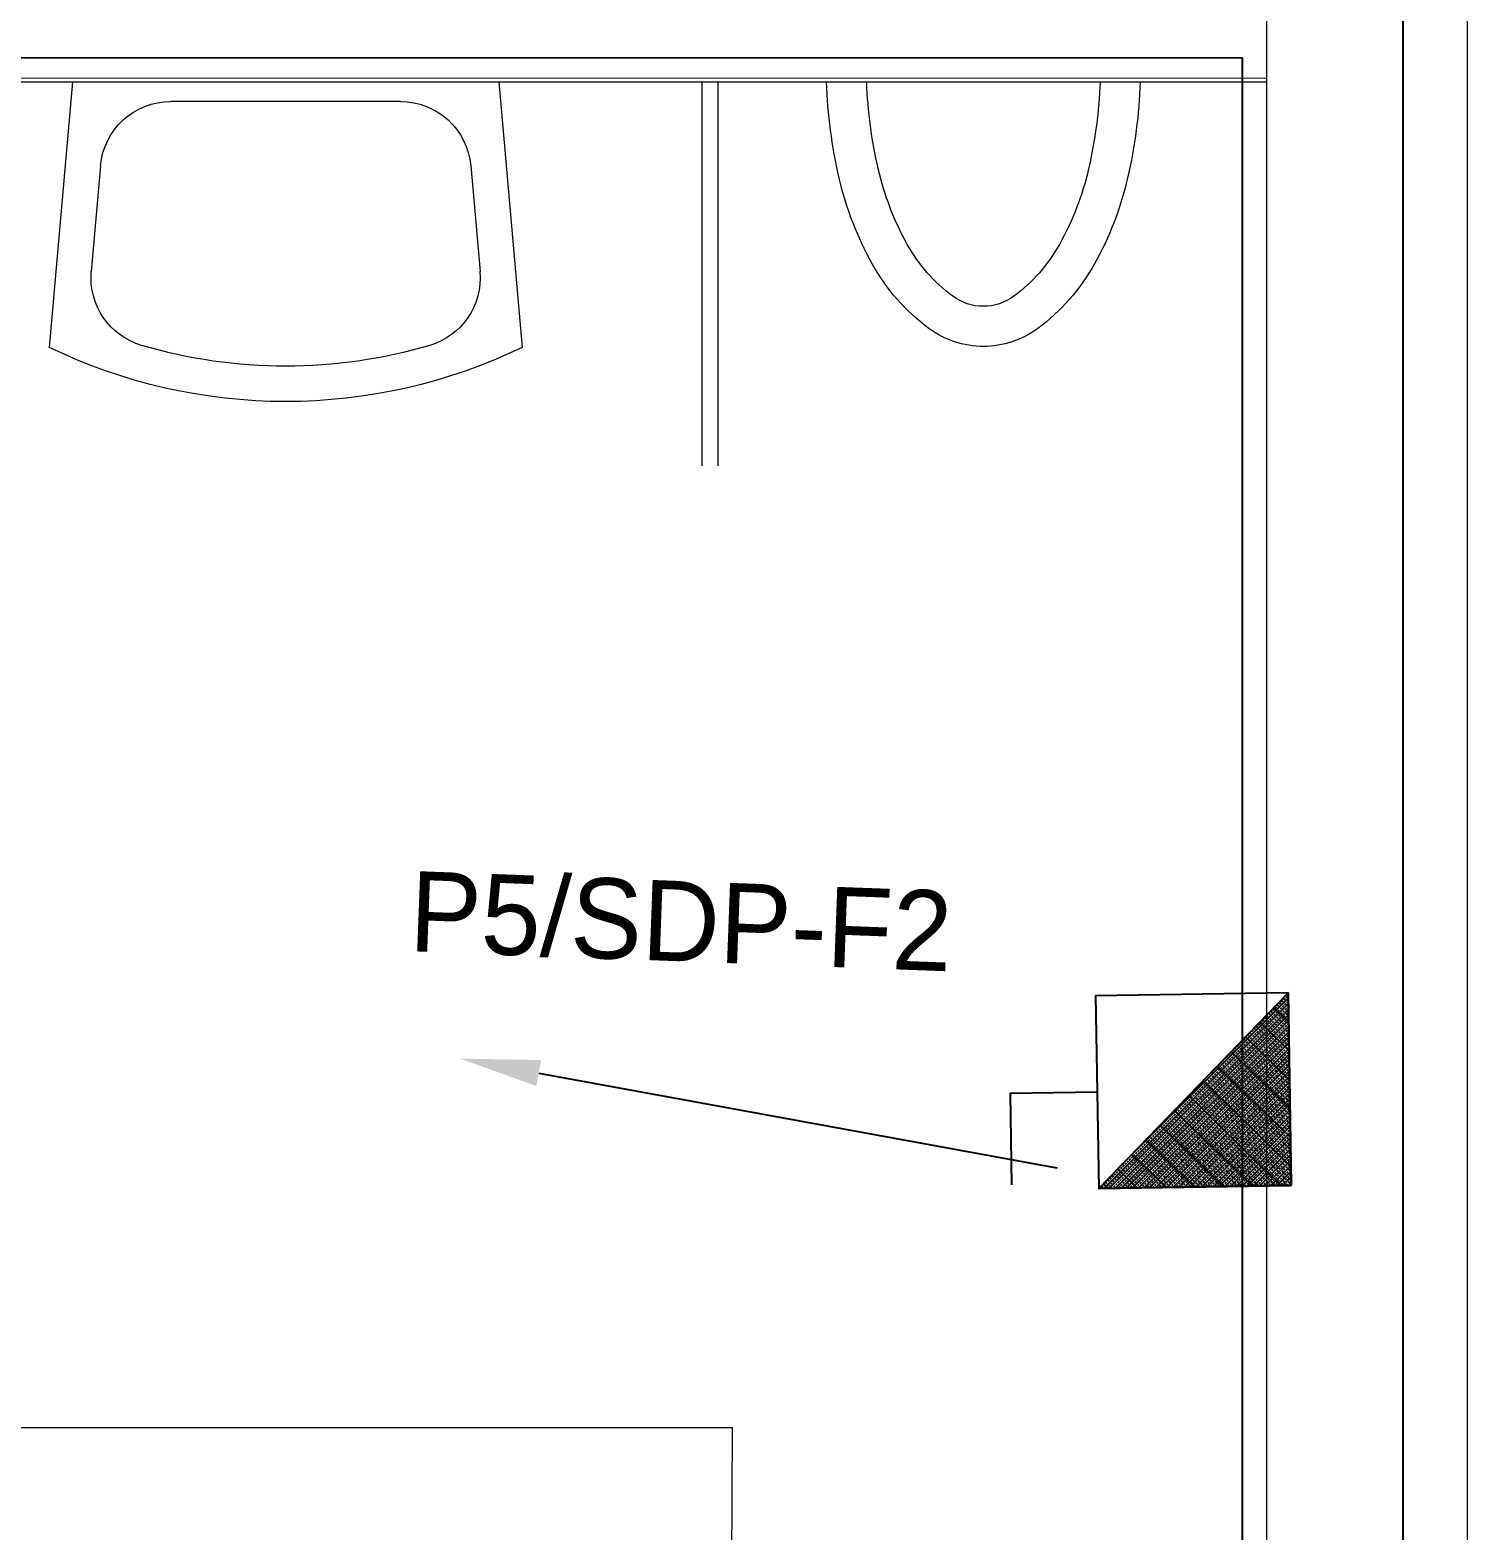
# Model space of a CAD drawing. Header units: inches. Extents: x 0 to 46333, y 12439 to 30520.
# Drawn here: x 17984 to 19775, y 17530 to 19401 of the extents above; entities that cross this region are included whole.
import ezdxf
from ezdxf import colors
from ezdxf.entities.mleader import LeaderData, LeaderLine
from ezdxf.enums import TextEntityAlignment as Align
from ezdxf.math import Vec2, Vec3

# ---------------------------------------------------------------- set-up
doc = ezdxf.new("R2010")
doc.units = ezdxf.units.IN
doc.header["$MEASUREMENT"] = 0
doc.linetypes.add('HIDDEN2', pattern=[0.1875, 0.125, -0.0625])
doc.layers.add('DLX_FL1_CONT', color=7, linetype='Continuous', true_color=0x969696)
for name, color, linetype, lineweight in [('DOOR', 2, 'Continuous', 0), ('WALL', 7, 'Continuous', 0), ('WC', 2, 'Continuous', 0), ('WINDOW', 4, 'Continuous', 0), ('WIRING', 3, 'Continuous', 0)]:
    doc.layers.add(name, color=color, linetype=linetype, lineweight=lineweight)
for name, color, linetype in [('E-PW-SYM', 7, 'Continuous'), ('E-PW-TXT', 2, 'Continuous'), ('Socket', 170, 'Continuous'), ('v.p', 7, 'Continuous'), ('veportes', 5, 'Continuous')]:
    doc.layers.add(name, color=color, linetype=linetype)
doc.styles.add('EN-SCL', font='swisscl.ttf')

# ---------------------------------------------------------------- blocks, each defined once
blk = doc.blocks.new('first floor civil')
at = {"layer": 'DOOR', "color": 9}
for p, q in [((601537, 124753.2), (601537, 125231.5)), ((601557, 124753.2), (601557, 125231.5))]:
    blk.add_line(p, q, dxfattribs=at)
at = {"layer": 'WALL', "color": 9}
for p, q in [((602240.5, 127590.7), (602240.5, 121515.7)), ((602490.5, 127590.7), (602490.5, 121515.7)), ((599539.3, 125236.8), (602240.5, 125236.3)), ((600489.2, 125231.5), (602239.6, 125231.5))]:
    blk.add_line(p, q, dxfattribs=at)
at = {"layer": 'WC', "color": 9}
for p, q in [((600752.2, 125231.5), (600723.3, 124900.5)), ((601283.7, 125231.5), (601312.6, 124900.5)), ((601161, 125207.2), (600874.9, 125207.2)), ((600787.2, 125126.9), (600775.7, 124995.1)), ((601248.7, 125126.9), (601260.2, 124995.1))]:
    blk.add_line(p, q, dxfattribs=at)
at = {"layer": 'WC', "color": 9, "extrusion": (0, 0, -1)}
for centre, radius, start, end in [((-602319.5, 125253), 627.7, 346.9925, 358.0401), ((-602319.5, 125253), 577.7, 346.9925, 357.8704), ((-601455.8, 125253), 577.7, 182.1296, 193.0075), ((-601455.8, 125253), 627.7, 181.9599, 193.0075), ((-600874.9, 125119.2), 88, 5, 90), ((-601161, 125119.2), 88, 90, 175), ((-602106, 125203.7), 358.6, 330.8517, 346.9925), ((-601669.3, 125203.7), 358.6, 193.0075, 209.1483), ((-602106, 125203.7), 408.6, 330.8517, 346.9925), ((-601669.3, 125203.7), 408.6, 193.0075, 209.1483), ((-601971.5, 125128.7), 204.6, 306.6021, 330.8517), ((-601803.7, 125128.7), 204.6, 209.1483, 233.3979), ((-601971.5, 125128.7), 254.6, 306.6021, 330.8517), ((-601803.7, 125128.7), 254.6, 209.1483, 233.3979), ((-600863.4, 124987.4), 88, 286.4816, 5), ((-601172.5, 124987.4), 88, 175, 253.5184), ((-601887.6, 125015.7), 63.9, 270, 306.6021), ((-601887.6, 125015.7), 63.9, 233.3979, 270), ((-601887.6, 125015.7), 113.9, 270, 306.6021), ((-601887.6, 125015.7), 113.9, 233.3979, 270), ((-601018, 125509.9), 676.8, 244.1908, 295.8092), ((-601018, 125509.9), 632.8, 253.5184, 286.4816)]:
    blk.add_arc(centre, radius, start, end, dxfattribs=at)
at = {"layer": 'WINDOW', "color": 9, "linetype": 'HIDDEN2'}
for p, q in [((602240.5, 125014.3), (602240.5, 122014.3)), ((602490.5, 125014.3), (602490.5, 122014.3))]:
    blk.add_line(p, q, dxfattribs=at)
blk = doc.blocks.new('E-DS02')
at = {"layer": 'E-PW-SYM'}
blk.add_line((176.8, 353.6), (-176.8, 0), dxfattribs=at)
blk.add_lwpolyline([(-176.8, 353.6), (-176.8, 0), (176.8, 0), (176.8, 353.6)], close=True, dxfattribs=at)
blk.add_lwpolyline([(176.8, 176.8), (336.7, 176.8), (336.7, 344.4)], dxfattribs=at)
at = {"layer": 'E-PW-TXT', "style": 'EN-SCL'}
for tag, p in [('DESCONNECT2', (545.4, 1109.9)), ('EQUIPMENT2', (545.4, 779.8))]:
    blk.add_attdef(tag, text='', height=250, dxfattribs=at).set_placement(p, align=Align.MIDDLE_LEFT)
blk.add_attdef('DISCON2.', text='', height=250, dxfattribs=at).set_placement((685.3, 202.6), align=Align.MIDDLE_CENTER)
blk = doc.blocks.new('S5')
at = {"linetype": 'Continuous'}
h = blk.add_hatch(dxfattribs=at)
h.set_pattern_fill('ANSI31', color=1, scale=300, style=0)
h.paths.add_polyline_path([(-457.3, -196.7), (-103.8, -550.2), (-457.3, -550.2)])
blk.add_lwpolyline([(-457.3, -196.7), (-103.8, -550.2), (-457.3, -550.2), (-457.3, -196.7)])
at = {"layer": 'E-PW-SYM', "color": 7, "rotation": 90}
blk.add_blockref('E-DS02', (-103.8, -373.4), dxfattribs=at)

msp = doc.modelspace()

# ---------------------------------------------------------------- hatches: boundary and pattern name
at = {"layer": 'veportes', "linetype": 'Continuous'}
h = msp.add_hatch(dxfattribs=at)
h.set_pattern_fill('ANSI33', color=1, scale=20)
h.set_pattern_definition([(45, (25153.576, 19524.459), (-3.535534, 3.535534), []), (45, (25157.1116, 19524.459), (-3.535534, 3.535534), [2.5, -1.25])])
h.paths.add_polyline_path([(19552.4, 18201.1), (19316.3, 17957.3), (19556.3, 17961.2)])

# ---------------------------------------------------------------- linework, layer by layer
at = {"layer": 'DLX_FL1_CONT'}
for points in [[(19695.9, 15437.9, 0), (19695.9, 21926.2, 0)], [(19495.4, 19365.9, 0), (15736.6, 19366.6, 0)], [(19495.4, 17391.4, 0), (19495.4, 19365.9, 0)]]:
    msp.add_polyline3d(points, dxfattribs=at)
at = {"layer": 'WIRING'}
for p, q in [((17597.8, 17659.4), (18662, 17659.4)), ((18662, 17659.4), (18824.2, 17659.4)), ((18824.2, 17659.4), (18859.8, 17659.4)), ((18855, 16845.8), (18859.8, 17659.4))]:
    msp.add_line(p, q, dxfattribs=at)

# ---------------------------------------------------------------- block references
at = {"layer": 'v.p', "color": 1, "linetype": 'Continuous'}
msp.add_blockref('first floor civil', (-582715.1, -105895.1), dxfattribs=at)
at = {"layer": 'veportes', "color": 1, "linetype": 'Continuous', "xscale": 0.6787878816776356, "yscale": 0.6787878816776356, "zscale": 0.6787878816776356, "rotation": 90.93307352321841}
msp.add_blockref('S5', (19177.8, 18265.5), dxfattribs=at)

# ---------------------------------------------------------------- texts
at = {"layer": 'Socket', "insert": (18459.6, 18353), "char_height": 100, "attachment_point": 1, "rotation": 357.8558}
msp.add_mtext_dynamic_manual_height_columns('P5/SDP-F2', width=484, gutter_width=1, heights=[62.6], dxfattribs=at)

# ---------------------------------------------------------------- leaders
at = {"layer": 'Socket'}
ml = msp.add_multileader_mtext('Standard', dxfattribs=at)
ml.set_content('', color=256)
ml.set_leader_properties()
ml.build(insert=Vec2(0, 0))
ml.multileader.update_dxf_attribs({"dogleg_length": 0.36, "arrow_head_size": 100})
ctx = ml.context
ctx.base_point, ctx.char_height, ctx.arrow_head_size, ctx.landing_gap_size, ctx.plane_origin, ctx.plane_x_axis, ctx.plane_y_axis = Vec3(19264.3, 17982.7), 0.18, 100, 0.09, Vec3(18520, 18119.1), Vec3(0.072274, -0.997385), Vec3(0.997385, 0.072274)
notes = []
notes.append((ctx, [(0, (1, 1, 0), (19264.2, 17983.1), (0.072274, -0.997385), 0.36, [(0, [(18520, 18119.1)], 0, [])])]))
ctx.mtext.insert, ctx.mtext.text_direction, ctx.mtext.rotation, ctx.mtext.flow_direction = Vec3(19264.4, 17982.6), Vec3(0.072274, -0.997385), 4.784726, 5
for ctx, leaders in notes:
    for number, flags, end, landing, length, lines in leaders:
        leader = LeaderData()
        leader.index, (leader.has_last_leader_line, leader.has_dogleg_vector, leader.attachment_direction) = number, flags
        leader.last_leader_point, leader.dogleg_vector, leader.dogleg_length = Vec3(end), Vec3(landing), length
        for number, points, colour, breaks in lines:
            line = LeaderLine()
            line.index, line.vertices, line.color, line.breaks = number, Vec3.list(points), colors.encode_raw_color(colour), breaks
            leader.lines.append(line)
        ctx.leaders.append(leader)

doc.saveas('drawing.dxf')
